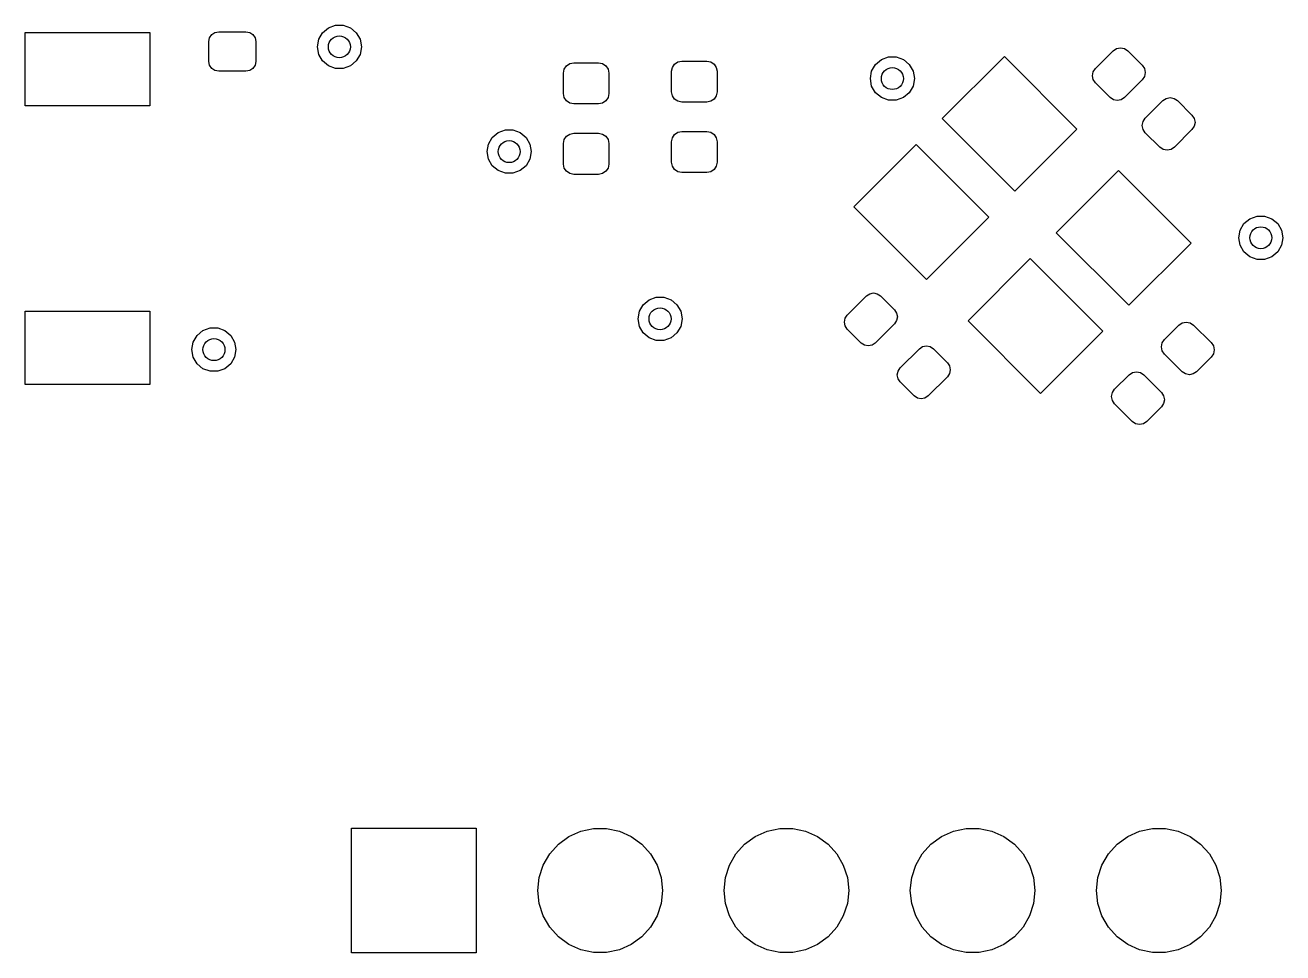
# Model space of a CAD drawing. Extents: x 101 to 518, y -308 to -134.
# Drawn here: x 451.33 to 468.48, y -242.24 to -229.59 of the extents above; entities that cross this region are included whole.
import ezdxf

# ---------------------------------------------------------------- set-up
doc = ezdxf.new("R2010")
doc.units = 0
doc.layers.add('BLACK', color=7, linetype='CONTINUOUS')

msp = doc.modelspace()

# ---------------------------------------------------------------- linework, layer by layer
at = {"layer": 'BLACK', "linetype": 'CONTINUOUS'}
for p, q in [((455.389667, -229.693735), (455.46948, -229.626763)), ((455.46948, -229.626763), (455.567386, -229.591129)), ((455.567386, -229.591129), (455.671574, -229.591129)), ((455.671574, -229.591129), (455.76948, -229.626763)), ((455.76948, -229.626763), (455.849293, -229.693735)), ((451.334739, -230.69026), (451.334739, -229.69026)), ((451.334739, -229.69026), (453.034739, -229.69026)), ((453.034739, -229.69026), (453.034739, -230.69026)), ((453.83974, -229.815259), (453.850016, -229.763597)), ((453.850016, -229.763597), (453.879281, -229.7198)), ((453.879281, -229.7198), (453.923078, -229.690535)), ((453.923078, -229.690535), (453.97474, -229.680259)), ((453.97474, -229.680259), (454.34474, -229.680259)), ((454.34474, -229.680259), (454.396402, -229.690535)), ((454.396402, -229.690535), (454.440199, -229.7198)), ((454.440199, -229.7198), (454.469464, -229.763597)), ((454.469464, -229.763597), (454.47974, -229.815259)), ((455.31948, -229.886571), (455.337572, -229.783965)), ((455.337572, -229.783965), (455.389667, -229.693735)), ((455.849293, -229.693735), (455.901388, -229.783965)), ((455.901388, -229.783965), (455.91948, -229.886571)), ((453.83974, -230.085259), (453.83974, -229.815259)), ((454.47974, -229.815259), (454.47974, -230.085259)), ((455.337572, -229.989177), (455.31948, -229.886571)), ((455.91948, -229.886571), (455.901388, -229.989177)), ((465.930666, -230.181341), (466.171082, -229.940925)), ((466.171082, -229.940925), (466.216502, -229.910577)), ((466.216502, -229.910577), (466.270077, -229.89992)), ((466.270077, -229.89992), (466.323653, -229.910577)), ((466.323653, -229.910577), (466.369072, -229.940925)), ((466.369072, -229.940925), (466.567062, -230.138915)), ((453.850016, -230.136921), (453.83974, -230.085259)), ((453.879281, -230.180718), (453.850016, -230.136921)), ((454.469464, -230.136921), (454.440199, -230.180718)), ((454.47974, -230.085259), (454.469464, -230.136921)), ((455.389667, -230.079407), (455.337572, -229.989177)), ((455.46948, -230.146379), (455.389667, -230.079407)), ((455.567386, -230.182013), (455.46948, -230.146379)), ((455.76948, -230.146379), (455.671574, -230.182013)), ((455.849293, -230.079407), (455.76948, -230.146379)), ((455.901388, -229.989177), (455.849293, -230.079407)), ((458.685397, -230.191684), (458.715745, -230.146265)), ((458.715745, -230.146265), (458.761164, -230.115917)), ((458.761164, -230.115917), (458.81474, -230.10526)), ((458.81474, -230.10526), (459.15474, -230.10526)), ((459.15474, -230.10526), (459.208316, -230.115917)), ((459.208316, -230.115917), (459.253735, -230.146265)), ((459.253735, -230.146265), (459.284083, -230.191684)), ((460.160397, -230.166684), (460.190745, -230.121265)), ((460.190745, -230.121265), (460.236164, -230.090917)), ((460.236164, -230.090917), (460.28974, -230.08026)), ((460.28974, -230.08026), (460.62974, -230.08026)), ((460.62974, -230.08026), (460.683316, -230.090917)), ((460.683316, -230.090917), (460.728735, -230.121265)), ((460.728735, -230.121265), (460.759083, -230.166684)), ((462.877832, -230.216638), (462.929927, -230.126408)), ((462.929927, -230.126408), (463.00974, -230.059436)), ((463.00974, -230.059436), (463.107646, -230.023802)), ((463.107646, -230.023802), (463.211834, -230.023802)), ((463.211834, -230.023802), (463.30974, -230.059436)), ((463.30974, -230.059436), (463.389553, -230.126408)), ((463.389553, -230.126408), (463.441648, -230.216638)), ((463.838724, -230.865691), (464.687252, -230.017163)), ((464.687252, -230.017163), (465.677202, -231.007113)), ((466.567062, -230.138915), (466.59741, -230.184334)), ((453.923078, -230.209983), (453.879281, -230.180718)), ((453.97474, -230.220259), (453.923078, -230.209983)), ((454.34474, -230.220259), (453.97474, -230.220259)), ((454.396402, -230.209983), (454.34474, -230.220259)), ((454.440199, -230.180718), (454.396402, -230.209983)), ((455.671574, -230.182013), (455.567386, -230.182013)), ((458.67474, -230.24526), (458.685397, -230.191684)), ((458.67474, -230.52526), (458.67474, -230.24526)), ((459.284083, -230.191684), (459.29474, -230.24526)), ((459.29474, -230.24526), (459.29474, -230.52526)), ((460.14974, -230.22026), (460.160397, -230.166684)), ((460.14974, -230.50026), (460.14974, -230.22026)), ((460.759083, -230.166684), (460.76974, -230.22026)), ((460.76974, -230.22026), (460.76974, -230.50026)), ((462.85974, -230.319244), (462.877832, -230.216638)), ((462.877832, -230.42185), (462.85974, -230.319244)), ((463.441648, -230.216638), (463.45974, -230.319244)), ((463.45974, -230.319244), (463.441648, -230.42185)), ((465.889661, -230.280336), (465.900318, -230.226761)), ((465.900318, -230.333912), (465.889661, -230.280336)), ((465.900318, -230.226761), (465.930666, -230.181341)), ((466.59741, -230.291485), (466.567062, -230.336905)), ((466.59741, -230.184334), (466.608067, -230.23791)), ((466.608067, -230.23791), (466.59741, -230.291485)), ((462.929927, -230.51208), (462.877832, -230.42185)), ((463.441648, -230.42185), (463.389553, -230.51208)), ((465.930666, -230.379331), (465.900318, -230.333912)), ((466.128656, -230.577321), (465.930666, -230.379331)), ((466.567062, -230.336905), (466.326646, -230.577321)), ((458.685397, -230.578836), (458.67474, -230.52526)), ((458.715745, -230.624255), (458.685397, -230.578836)), ((458.761164, -230.654603), (458.715745, -230.624255)), ((458.81474, -230.66526), (458.761164, -230.654603)), ((459.15474, -230.66526), (458.81474, -230.66526)), ((459.208316, -230.654603), (459.15474, -230.66526)), ((459.253735, -230.624255), (459.208316, -230.654603)), ((459.284083, -230.578836), (459.253735, -230.624255)), ((459.29474, -230.52526), (459.284083, -230.578836)), ((460.160397, -230.553836), (460.14974, -230.50026)), ((460.190745, -230.599255), (460.160397, -230.553836)), ((460.236164, -230.629603), (460.190745, -230.599255)), ((460.28974, -230.64026), (460.236164, -230.629603)), ((460.62974, -230.64026), (460.28974, -230.64026)), ((460.683316, -230.629603), (460.62974, -230.64026)), ((460.728735, -230.599255), (460.683316, -230.629603)), ((460.759083, -230.553836), (460.728735, -230.599255)), ((460.76974, -230.50026), (460.759083, -230.553836)), ((463.00974, -230.579052), (462.929927, -230.51208)), ((463.107646, -230.614686), (463.00974, -230.579052)), ((463.211834, -230.614686), (463.107646, -230.614686)), ((463.30974, -230.579052), (463.211834, -230.614686)), ((463.389553, -230.51208), (463.30974, -230.579052)), ((466.174075, -230.607669), (466.128656, -230.577321)), ((466.227651, -230.618326), (466.174075, -230.607669)), ((466.281226, -230.607669), (466.227651, -230.618326)), ((466.326646, -230.577321), (466.281226, -230.607669)), ((466.609488, -230.860163), (466.849904, -230.619747)), ((466.849904, -230.619747), (466.895324, -230.589399)), ((466.895324, -230.589399), (466.948899, -230.578742)), ((466.948899, -230.578742), (467.002475, -230.589399)), ((467.002475, -230.589399), (467.047894, -230.619747)), ((467.047894, -230.619747), (467.245884, -230.817737)), ((453.034739, -230.69026), (451.334739, -230.69026)), ((467.245884, -230.817737), (467.276232, -230.863156)), ((464.828674, -231.855641), (463.838724, -230.865691)), ((465.677202, -231.007113), (464.828674, -231.855641)), ((466.568483, -230.959158), (466.57914, -230.905583)), ((466.57914, -231.012734), (466.568483, -230.959158)), ((466.57914, -230.905583), (466.609488, -230.860163)), ((467.276232, -230.970307), (467.245884, -231.015727)), ((467.276232, -230.863156), (467.286889, -230.916732)), ((467.286889, -230.916732), (467.276232, -230.970307)), ((457.652832, -231.212654), (457.704927, -231.122424)), ((457.704927, -231.122424), (457.78474, -231.055452)), ((457.78474, -231.055452), (457.882646, -231.019818)), ((457.882646, -231.019818), (457.986834, -231.019818)), ((457.986834, -231.019818), (458.08474, -231.055452)), ((458.08474, -231.055452), (458.164553, -231.122424)), ((458.164553, -231.122424), (458.216648, -231.212654)), ((458.67474, -231.20526), (458.685397, -231.151684)), ((458.685397, -231.151684), (458.715745, -231.106265)), ((458.715745, -231.106265), (458.761164, -231.075917)), ((458.761164, -231.075917), (458.81474, -231.06526)), ((458.81474, -231.06526), (459.15474, -231.06526)), ((459.15474, -231.06526), (459.208316, -231.075917)), ((459.208316, -231.075917), (459.253735, -231.106265)), ((459.253735, -231.106265), (459.284083, -231.151684)), ((459.284083, -231.151684), (459.29474, -231.20526)), ((460.14974, -231.18026), (460.160397, -231.126684)), ((460.14974, -231.46026), (460.14974, -231.18026)), ((460.160397, -231.126684), (460.190745, -231.081265)), ((460.190745, -231.081265), (460.236164, -231.050917)), ((460.236164, -231.050917), (460.28974, -231.04026)), ((460.28974, -231.04026), (460.62974, -231.04026)), ((460.62974, -231.04026), (460.683316, -231.050917)), ((460.683316, -231.050917), (460.728735, -231.081265)), ((460.728735, -231.081265), (460.759083, -231.126684)), ((460.759083, -231.126684), (460.76974, -231.18026)), ((460.76974, -231.18026), (460.76974, -231.46026)), ((466.609488, -231.058153), (466.57914, -231.012734)), ((466.807478, -231.256143), (466.609488, -231.058153)), ((467.245884, -231.015727), (467.005468, -231.256143)), ((457.63474, -231.31526), (457.652832, -231.212654)), ((457.652832, -231.417866), (457.63474, -231.31526)), ((458.216648, -231.212654), (458.23474, -231.31526)), ((458.23474, -231.31526), (458.216648, -231.417866)), ((458.67474, -231.48526), (458.67474, -231.20526)), ((459.29474, -231.20526), (459.29474, -231.48526)), ((462.636643, -232.067772), (463.485171, -231.219244)), ((463.485171, -231.219244), (464.475121, -232.209194)), ((466.852897, -231.286491), (466.807478, -231.256143)), ((466.906473, -231.297148), (466.852897, -231.286491)), ((466.960048, -231.286491), (466.906473, -231.297148)), ((467.005468, -231.256143), (466.960048, -231.286491)), ((457.704927, -231.508096), (457.652832, -231.417866)), ((457.78474, -231.575068), (457.704927, -231.508096)), ((458.164553, -231.508096), (458.08474, -231.575068)), ((458.216648, -231.417866), (458.164553, -231.508096)), ((458.685397, -231.538836), (458.67474, -231.48526)), ((459.29474, -231.48526), (459.284083, -231.538836)), ((460.160397, -231.513836), (460.14974, -231.46026)), ((460.190745, -231.559255), (460.160397, -231.513836)), ((460.759083, -231.513836), (460.728735, -231.559255)), ((460.76974, -231.46026), (460.759083, -231.513836)), ((457.882646, -231.610702), (457.78474, -231.575068)), ((457.986834, -231.610702), (457.882646, -231.610702)), ((458.08474, -231.575068), (457.986834, -231.610702)), ((458.715745, -231.584255), (458.685397, -231.538836)), ((458.761164, -231.614603), (458.715745, -231.584255)), ((458.81474, -231.62526), (458.761164, -231.614603)), ((459.15474, -231.62526), (458.81474, -231.62526)), ((459.208316, -231.614603), (459.15474, -231.62526)), ((459.253735, -231.584255), (459.208316, -231.614603)), ((459.284083, -231.538836), (459.253735, -231.584255)), ((460.236164, -231.589603), (460.190745, -231.559255)), ((460.28974, -231.60026), (460.236164, -231.589603)), ((460.62974, -231.60026), (460.28974, -231.60026)), ((460.683316, -231.589603), (460.62974, -231.60026)), ((460.728735, -231.559255), (460.683316, -231.589603)), ((465.394359, -232.421326), (466.242887, -231.572798)), ((466.242887, -231.572798), (467.232837, -232.562748)), ((463.626593, -233.057722), (462.636643, -232.067772)), ((464.475121, -232.209194), (463.626593, -233.057722)), ((468.03474, -232.230452), (468.132646, -232.194818)), ((468.132646, -232.194818), (468.236834, -232.194818)), ((468.236834, -232.194818), (468.33474, -232.230452)), ((467.902832, -232.387654), (467.954927, -232.297424)), ((467.954927, -232.297424), (468.03474, -232.230452)), ((468.33474, -232.230452), (468.414553, -232.297424)), ((468.414553, -232.297424), (468.466648, -232.387654)), ((466.384309, -233.411276), (465.394359, -232.421326)), ((467.88474, -232.49026), (467.902832, -232.387654)), ((467.902832, -232.592866), (467.88474, -232.49026)), ((468.466648, -232.387654), (468.48474, -232.49026)), ((468.48474, -232.49026), (468.466648, -232.592866)), ((467.232837, -232.562748), (466.384309, -233.411276)), ((467.954927, -232.683096), (467.902832, -232.592866)), ((468.03474, -232.750068), (467.954927, -232.683096)), ((468.414553, -232.683096), (468.33474, -232.750068)), ((468.466648, -232.592866), (468.414553, -232.683096)), ((464.192278, -233.623407), (465.040806, -232.774879)), ((465.040806, -232.774879), (466.030756, -233.764829)), ((468.132646, -232.785702), (468.03474, -232.750068)), ((468.236834, -232.785702), (468.132646, -232.785702)), ((468.33474, -232.750068), (468.236834, -232.785702)), ((459.710721, -233.492561), (459.762816, -233.402331)), ((459.762816, -233.402331), (459.842629, -233.335359)), ((459.842629, -233.335359), (459.940535, -233.299725)), ((459.940535, -233.299725), (460.044723, -233.299725)), ((460.044723, -233.299725), (460.142629, -233.335359)), ((460.142629, -233.335359), (460.222442, -233.402331)), ((460.222442, -233.402331), (460.274537, -233.492561)), ((462.545447, -233.543648), (462.807077, -233.282018)), ((462.807077, -233.282018), (462.850874, -233.252754)), ((462.850874, -233.252754), (462.902536, -233.242478)), ((462.902536, -233.242478), (462.954199, -233.252754)), ((462.954199, -233.252754), (462.997996, -233.282018)), ((462.997996, -233.282018), (463.188915, -233.472937)), ((451.334739, -234.49026), (451.334739, -233.49026)), ((451.334739, -233.49026), (453.034739, -233.49026)), ((453.034739, -233.49026), (453.034739, -234.49026)), ((459.692629, -233.595167), (459.710721, -233.492561)), ((460.274537, -233.492561), (460.292629, -233.595167)), ((462.516183, -233.587445), (462.545447, -233.543648)), ((463.188915, -233.472937), (463.218179, -233.516734)), ((463.218179, -233.516734), (463.228455, -233.568397)), ((463.228455, -233.568397), (463.218179, -233.620059)), ((453.75974, -233.755452), (453.857646, -233.719818)), ((453.857646, -233.719818), (453.961834, -233.719818)), ((453.961834, -233.719818), (454.05974, -233.755452)), ((459.710721, -233.697773), (459.692629, -233.595167)), ((459.762816, -233.788003), (459.710721, -233.697773)), ((460.274537, -233.697773), (460.222442, -233.788003)), ((460.292629, -233.595167), (460.274537, -233.697773)), ((462.505907, -233.639107), (462.516183, -233.587445)), ((462.516183, -233.69077), (462.505907, -233.639107)), ((462.545447, -233.734567), (462.516183, -233.69077)), ((462.736366, -233.925486), (462.545447, -233.734567)), ((463.188915, -233.663856), (462.927285, -233.925486)), ((463.218179, -233.620059), (463.188915, -233.663856)), ((465.182228, -234.613357), (464.192278, -233.623407)), ((466.870229, -233.877896), (467.068219, -233.679906)), ((467.068219, -233.679906), (467.113638, -233.649558)), ((467.113638, -233.649558), (467.167214, -233.638901)), ((467.167214, -233.638901), (467.220789, -233.649558)), ((467.220789, -233.649558), (467.266209, -233.679906)), ((467.266209, -233.679906), (467.506625, -233.920322)), ((453.60974, -234.01526), (453.627832, -233.912654)), ((453.627832, -233.912654), (453.679927, -233.822424)), ((453.679927, -233.822424), (453.75974, -233.755452)), ((454.05974, -233.755452), (454.139553, -233.822424)), ((454.139553, -233.822424), (454.191648, -233.912654)), ((454.191648, -233.912654), (454.20974, -234.01526)), ((459.842629, -233.854975), (459.762816, -233.788003)), ((459.940535, -233.890609), (459.842629, -233.854975)), ((460.044723, -233.890609), (459.940535, -233.890609)), ((460.142629, -233.854975), (460.044723, -233.890609)), ((460.222442, -233.788003), (460.142629, -233.854975)), ((462.780163, -233.95475), (462.736366, -233.925486)), ((462.927285, -233.925486), (462.883488, -233.95475)), ((466.030756, -233.764829), (465.182228, -234.613357)), ((466.829224, -233.976891), (466.839881, -233.923315)), ((466.839881, -233.923315), (466.870229, -233.877896)), ((467.506625, -233.920322), (467.536973, -233.965742)), ((453.627832, -234.117866), (453.60974, -234.01526)), ((454.20974, -234.01526), (454.191648, -234.117866)), ((462.831826, -233.965026), (462.780163, -233.95475)), ((462.883488, -233.95475), (462.831826, -233.965026)), ((463.266695, -234.264896), (463.528325, -234.003266)), ((463.528325, -234.003266), (463.572122, -233.974002)), ((463.572122, -233.974002), (463.623784, -233.963726)), ((463.623784, -233.963726), (463.675447, -233.974002)), ((463.675447, -233.974002), (463.719244, -234.003266)), ((463.719244, -234.003266), (463.910163, -234.194185)), ((466.839881, -234.030466), (466.829224, -233.976891)), ((466.870229, -234.075886), (466.839881, -234.030466)), ((467.110645, -234.316302), (466.870229, -234.075886)), ((467.536973, -234.072893), (467.506625, -234.118312)), ((467.536973, -233.965742), (467.54763, -234.019317)), ((467.54763, -234.019317), (467.536973, -234.072893)), ((453.679927, -234.208096), (453.627832, -234.117866)), ((453.75974, -234.275068), (453.679927, -234.208096)), ((454.139553, -234.208096), (454.05974, -234.275068)), ((454.191648, -234.117866), (454.139553, -234.208096)), ((463.237431, -234.308693), (463.266695, -234.264896)), ((463.910163, -234.194185), (463.939427, -234.237982)), ((463.939427, -234.237982), (463.949703, -234.289645)), ((467.506625, -234.118312), (467.308635, -234.316302)), ((453.857646, -234.310702), (453.75974, -234.275068)), ((453.961834, -234.310702), (453.857646, -234.310702)), ((454.05974, -234.275068), (453.961834, -234.310702)), ((463.227155, -234.360355), (463.237431, -234.308693)), ((463.237431, -234.412018), (463.227155, -234.360355)), ((463.266695, -234.455815), (463.237431, -234.412018)), ((463.910163, -234.385104), (463.648533, -234.646734)), ((463.939427, -234.341307), (463.910163, -234.385104)), ((463.949703, -234.289645), (463.939427, -234.341307)), ((466.191407, -234.556718), (466.389397, -234.358728)), ((466.389397, -234.358728), (466.434816, -234.32838)), ((466.434816, -234.32838), (466.488392, -234.317723)), ((466.488392, -234.317723), (466.541967, -234.32838)), ((466.541967, -234.32838), (466.587387, -234.358728)), ((466.587387, -234.358728), (466.827803, -234.599144)), ((467.156065, -234.34665), (467.110645, -234.316302)), ((467.20964, -234.357307), (467.156065, -234.34665)), ((467.263216, -234.34665), (467.20964, -234.357307)), ((467.308635, -234.316302), (467.263216, -234.34665)), ((453.034739, -234.49026), (451.334739, -234.49026)), ((463.457614, -234.646734), (463.266695, -234.455815)), ((466.150402, -234.655713), (466.161059, -234.602137)), ((466.161059, -234.602137), (466.191407, -234.556718)), ((466.827803, -234.599144), (466.858151, -234.644564)), ((463.501411, -234.675998), (463.457614, -234.646734)), ((463.553074, -234.686274), (463.501411, -234.675998)), ((463.604736, -234.675998), (463.553074, -234.686274)), ((463.648533, -234.646734), (463.604736, -234.675998)), ((466.161059, -234.709288), (466.150402, -234.655713)), ((466.191407, -234.754708), (466.161059, -234.709288)), ((466.431823, -234.995124), (466.191407, -234.754708)), ((466.858151, -234.751715), (466.827803, -234.797134)), ((466.858151, -234.644564), (466.868808, -234.698139)), ((466.868808, -234.698139), (466.858151, -234.751715)), ((466.827803, -234.797134), (466.629813, -234.995124)), ((466.477243, -235.025472), (466.431823, -234.995124)), ((466.530818, -235.036129), (466.477243, -235.025472)), ((466.584394, -235.025472), (466.530818, -235.036129)), ((466.629813, -234.995124), (466.584394, -235.025472)), ((455.78474, -242.24026), (455.78474, -240.54026)), ((455.78474, -240.54026), (457.48474, -240.54026)), ((457.48474, -240.54026), (457.48474, -242.24026)), ((458.74974, -240.654138), (458.912076, -240.581862)), ((458.912076, -240.581862), (459.085891, -240.544916)), ((459.085891, -240.544916), (459.263589, -240.544916)), ((459.263589, -240.544916), (459.437404, -240.581862)), ((459.437404, -240.581862), (459.59974, -240.654138)), ((461.289739, -240.654138), (461.452075, -240.581862)), ((461.452075, -240.581862), (461.62589, -240.544916)), ((461.62589, -240.544916), (461.803588, -240.544916)), ((461.803588, -240.544916), (461.977403, -240.581862)), ((461.977403, -240.581862), (462.139739, -240.654138)), ((463.82974, -240.654138), (463.992076, -240.581862)), ((463.992076, -240.581862), (464.165891, -240.544916)), ((464.165891, -240.544916), (464.343589, -240.544916)), ((464.343589, -240.544916), (464.517404, -240.581862)), ((464.517404, -240.581862), (464.67974, -240.654138)), ((466.36974, -240.654138), (466.532076, -240.581862)), ((466.532076, -240.581862), (466.705891, -240.544916)), ((466.705891, -240.544916), (466.883589, -240.544916)), ((466.883589, -240.544916), (467.057404, -240.581862)), ((467.057404, -240.581862), (467.21974, -240.654138)), ((458.487076, -240.890643), (458.605979, -240.758587)), ((458.605979, -240.758587), (458.74974, -240.654138)), ((459.59974, -240.654138), (459.743501, -240.758587)), ((459.743501, -240.758587), (459.862404, -240.890643)), ((461.027075, -240.890643), (461.145978, -240.758587)), ((461.145978, -240.758587), (461.289739, -240.654138)), ((462.139739, -240.654138), (462.2835, -240.758587)), ((462.2835, -240.758587), (462.402403, -240.890643)), ((463.567076, -240.890643), (463.685979, -240.758587)), ((463.685979, -240.758587), (463.82974, -240.654138)), ((464.67974, -240.654138), (464.823501, -240.758587)), ((464.823501, -240.758587), (464.942404, -240.890643)), ((466.107076, -240.890643), (466.225979, -240.758587)), ((466.225979, -240.758587), (466.36974, -240.654138)), ((467.21974, -240.654138), (467.363501, -240.758587)), ((467.363501, -240.758587), (467.482404, -240.890643)), ((458.398226, -241.044534), (458.487076, -240.890643)), ((459.862404, -240.890643), (459.951254, -241.044534)), ((460.938225, -241.044534), (461.027075, -240.890643)), ((462.402403, -240.890643), (462.491253, -241.044534)), ((463.478226, -241.044534), (463.567076, -240.890643)), ((464.942404, -240.890643), (465.031254, -241.044534)), ((466.018226, -241.044534), (466.107076, -240.890643)), ((467.482404, -240.890643), (467.571254, -241.044534)), ((458.343315, -241.213535), (458.398226, -241.044534)), ((459.951254, -241.044534), (460.006165, -241.213535)), ((460.883314, -241.213535), (460.938225, -241.044534)), ((462.491253, -241.044534), (462.546164, -241.213535)), ((463.423315, -241.213535), (463.478226, -241.044534)), ((465.031254, -241.044534), (465.086165, -241.213535)), ((465.963315, -241.213535), (466.018226, -241.044534)), ((467.571254, -241.044534), (467.626165, -241.213535)), ((458.32474, -241.39026), (458.343315, -241.213535)), ((460.006165, -241.213535), (460.02474, -241.39026)), ((460.864739, -241.39026), (460.883314, -241.213535)), ((462.546164, -241.213535), (462.564739, -241.39026)), ((463.40474, -241.39026), (463.423315, -241.213535)), ((465.086165, -241.213535), (465.10474, -241.39026)), ((465.94474, -241.39026), (465.963315, -241.213535)), ((467.626165, -241.213535), (467.64474, -241.39026)), ((458.343315, -241.566985), (458.32474, -241.39026)), ((460.02474, -241.39026), (460.006165, -241.566985)), ((460.883314, -241.566985), (460.864739, -241.39026)), ((462.564739, -241.39026), (462.546164, -241.566985)), ((463.423315, -241.566985), (463.40474, -241.39026)), ((465.10474, -241.39026), (465.086165, -241.566985)), ((465.963315, -241.566985), (465.94474, -241.39026)), ((467.64474, -241.39026), (467.626165, -241.566985)), ((458.398226, -241.735986), (458.343315, -241.566985)), ((460.006165, -241.566985), (459.951254, -241.735986)), ((460.938225, -241.735986), (460.883314, -241.566985)), ((462.546164, -241.566985), (462.491253, -241.735986)), ((463.478226, -241.735986), (463.423315, -241.566985)), ((465.086165, -241.566985), (465.031254, -241.735986)), ((466.018226, -241.735986), (465.963315, -241.566985)), ((467.626165, -241.566985), (467.571254, -241.735986)), ((458.487076, -241.889877), (458.398226, -241.735986)), ((459.951254, -241.735986), (459.862404, -241.889877)), ((461.027075, -241.889877), (460.938225, -241.735986)), ((462.491253, -241.735986), (462.402403, -241.889877)), ((463.567076, -241.889877), (463.478226, -241.735986)), ((465.031254, -241.735986), (464.942404, -241.889877)), ((466.107076, -241.889877), (466.018226, -241.735986)), ((467.571254, -241.735986), (467.482404, -241.889877)), ((458.605979, -242.021933), (458.487076, -241.889877)), ((459.862404, -241.889877), (459.743501, -242.021933)), ((461.145978, -242.021933), (461.027075, -241.889877)), ((462.402403, -241.889877), (462.2835, -242.021933)), ((463.685979, -242.021933), (463.567076, -241.889877)), ((464.942404, -241.889877), (464.823501, -242.021933)), ((466.225979, -242.021933), (466.107076, -241.889877)), ((467.482404, -241.889877), (467.363501, -242.021933)), ((458.74974, -242.126382), (458.605979, -242.021933)), ((458.912076, -242.198658), (458.74974, -242.126382)), ((459.59974, -242.126382), (459.437404, -242.198658)), ((459.743501, -242.021933), (459.59974, -242.126382)), ((461.289739, -242.126382), (461.145978, -242.021933)), ((461.452075, -242.198658), (461.289739, -242.126382)), ((462.139739, -242.126382), (461.977403, -242.198658)), ((462.2835, -242.021933), (462.139739, -242.126382)), ((463.82974, -242.126382), (463.685979, -242.021933)), ((463.992076, -242.198658), (463.82974, -242.126382)), ((464.67974, -242.126382), (464.517404, -242.198658)), ((464.823501, -242.021933), (464.67974, -242.126382)), ((466.36974, -242.126382), (466.225979, -242.021933)), ((466.532076, -242.198658), (466.36974, -242.126382)), ((467.21974, -242.126382), (467.057404, -242.198658)), ((467.363501, -242.021933), (467.21974, -242.126382)), ((457.48474, -242.24026), (455.78474, -242.24026)), ((459.085891, -242.235604), (458.912076, -242.198658)), ((459.263589, -242.235604), (459.085891, -242.235604)), ((459.437404, -242.198658), (459.263589, -242.235604)), ((461.62589, -242.235604), (461.452075, -242.198658)), ((461.803588, -242.235604), (461.62589, -242.235604)), ((461.977403, -242.198658), (461.803588, -242.235604)), ((464.165891, -242.235604), (463.992076, -242.198658)), ((464.343589, -242.235604), (464.165891, -242.235604)), ((464.517404, -242.198658), (464.343589, -242.235604)), ((466.705891, -242.235604), (466.532076, -242.198658)), ((466.883589, -242.235604), (466.705891, -242.235604)), ((467.057404, -242.198658), (466.883589, -242.235604))]:
    msp.add_line(p, q, dxfattribs=at)
at = {"layer": 'BLACK'}
for centre in [(455.61948, -229.886571), (463.15974, -230.319244), (457.93474, -231.31526), (468.18474, -232.49026), (459.992629, -233.595167), (453.90974, -234.01526)]:
    msp.add_circle(centre, 0.15, dxfattribs=at)

doc.saveas('drawing.dxf')
